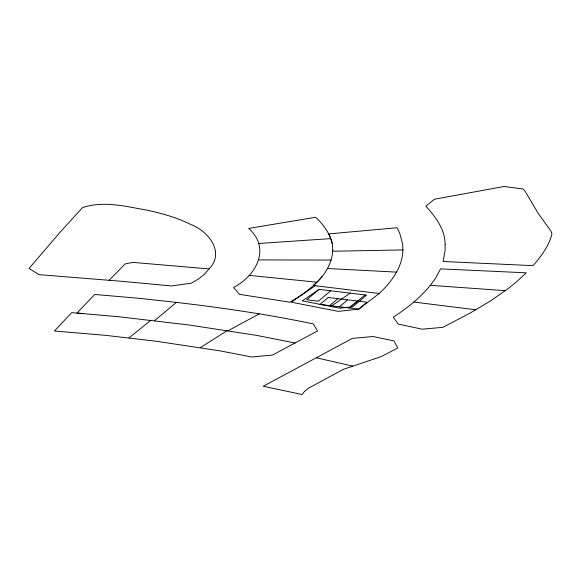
<?xml version="1.0" encoding="UTF-8"?>
<svg xmlns="http://www.w3.org/2000/svg" width="581" height="581" viewBox="0 0 581 581"><rect width="100%" height="100%" fill="white"/><g stroke="black" fill="none" stroke-linecap="round" stroke-linejoin="round"><path stroke-width="0.87" d="M332.797 249.997L332.673 251.239L402.931 249.939L402.691 244.354L399.75 233.308L397.135 227.737L328.599 233.911C339.035 252.009 327.996 273.586 313.333 285.489L379.24 293.499C391.434 282.061 402.473 267.333 402.931 249.939M321.939 276.672C313.036 287.203 301.728 295.38 289.817 302.2L239.466 294.349L233.569 287.479C255.974 275.895 271.32 248.356 248.653 228.427L315.65 217.265C323.276 224.346 329.688 233.068 332.165 243.301M209.095 268.923C225.392 252.161 208.049 231.006 190.829 224.484C176.951 217.555 161.932 213.387 146.826 210.119C125.663 206.422 103.65 200.547 82.538 207.62L60.395 231.884L29.05 268.451L39.007 274.646L123.492 281.458L171.489 285.954L191.49 283.1L198.869 278.72L204.047 274.573L209.095 268.923L132.984 262.401L125.271 263.854L109.083 280.311M430.318 285.315L435.06 279.033L440.572 268.872L526.248 272.816L516.32 282.025L508.36 288.474L490.291 301.074L469.789 313.268L442.933 327.328L422.184 329.187L398.283 324.111L393.279 317.124C406.99 308.3 420.027 298.06 430.318 285.315L505.354 290.667M319.078 289.367L302.331 300.871L339.783 308.199L352.856 306.768L366.647 295.148L319.078 289.367L306.71 299.796L318.344 301.205L330.72 290.783M329.667 305.599L337.917 298.649M339.362 306.783L347.612 299.832M349.065 307.959L357.308 301.009M350.706 307.008L365.013 294.952M154.553 320.647L176.363 302.396C222.291 307.785 268.117 314.401 313.377 323.944L317.48 331.01L272.482 355.049L251.784 357.01L219.843 350.83L155.839 341.2L106.04 335.397L54.418 330.996L71.732 312.636L119.127 316.783L189.377 325.033L256.853 335.426L295.054 342.993M129.033 337.902L150.849 320.247M379.24 293.499L358.753 309.136L338.258 311.372L291.27 302.178L315.236 285.721M330.85 306.448L350.22 293.151M200.322 347.649L227.324 330.589M228.144 330.727L259.293 313.849M258.472 243.504L330.64 238.631M258.77 259.91L331.047 260.07M327.466 268.524L396.649 272.126M83.061 313.537L76.975 313.05L94.739 294.473L139.084 298.307L176.363 302.396M249.126 275.372L316.87 282.199M413.759 302.047L475.89 309.796M316.289 357.78L352.907 366.146M445.14 244.528L445.119 250.186L443.129 261.486L533.024 265.655C541.085 256.381 548.922 246.148 551.95 234.034L550.977 231.151L537.962 213.016L525.442 191.781L523.278 189.036L504.105 186.494L434.45 199.232L425.909 206.161C435.583 216.945 445.082 229.357 445.14 244.528M304.48 391.463L302.105 394.506L263.237 386.278L352.333 338.403L373.031 336.508L393.983 340.931L397.716 348.041L381.042 356.654L343.458 369.32L308.584 388.144L304.48 391.463M328.221 297.472L319.971 304.422L358.76 309.136L367.01 302.185L328.221 297.472"/></g></svg>
